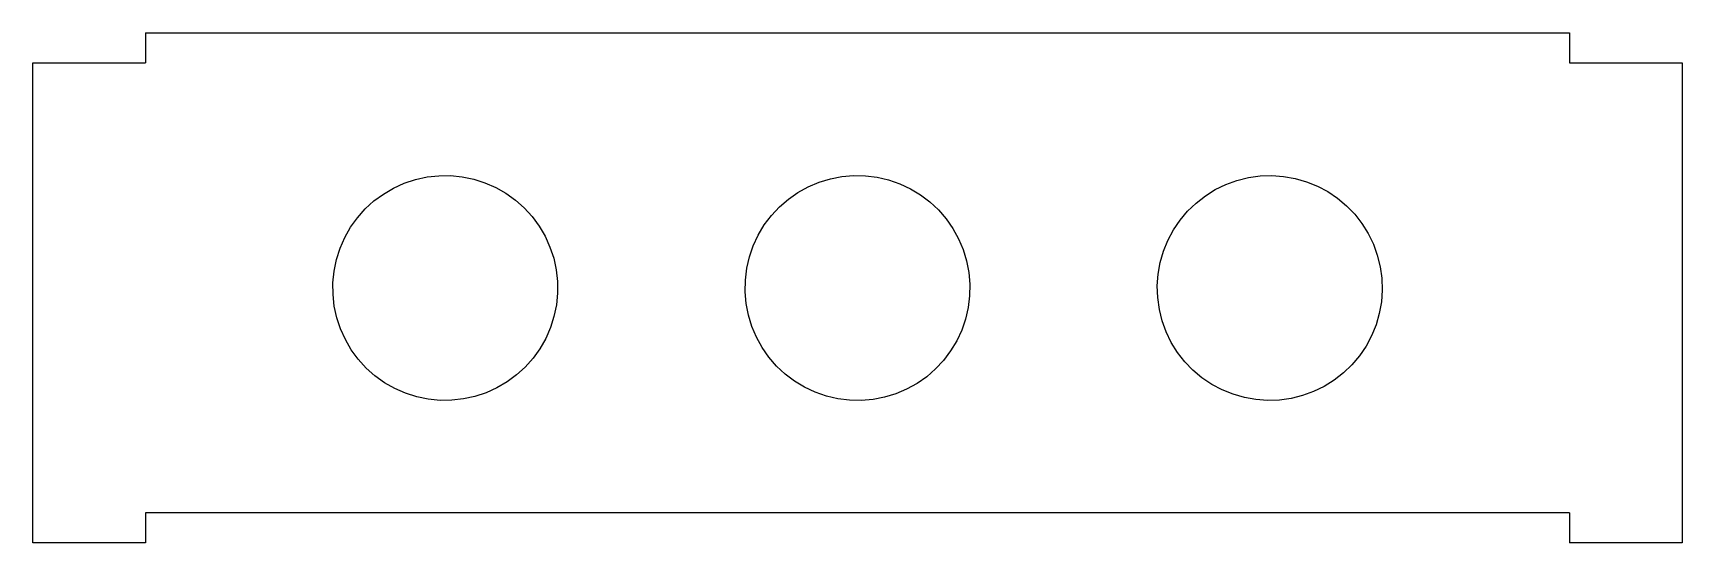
# Model space of a CAD drawing. Extents: x -109 to 111, y -38 to 30.
import ezdxf

# ---------------------------------------------------------------- set-up
doc = ezdxf.new("R2010")
doc.units = 0
doc.layers.get('0').update_dxf_attribs({"linetype": 'CONTINUOUS'})

msp = doc.modelspace()

# ---------------------------------------------------------------- linework, layer by layer
for p, q in [((-94.37, 29.58), (95.63, 29.58)), ((-94.37, 29.58), (-94.37, 25.58)), ((95.63, 29.58), (95.63, 25.58)), ((-109.37, 25.58), (-94.37, 25.58)), ((-109.37, -38.42), (-109.37, 25.58)), ((95.63, 25.58), (110.63, 25.58)), ((110.63, 25.58), (110.63, -38.42)), ((-62.61, 8.11), (-61.26, 8.9)), ((-62.61, 8.11), (-61.26, 8.9)), ((-61.26, 8.9), (-59.83, 9.55)), ((-61.26, 8.9), (-59.83, 9.55)), ((-59.83, 9.55), (-58.34, 10.04)), ((-59.83, 9.55), (-58.34, 10.04)), ((-58.34, 10.04), (-56.8, 10.38)), ((-58.34, 10.04), (-56.8, 10.38)), ((-56.8, 10.38), (-55.24, 10.55)), ((-56.8, 10.38), (-55.24, 10.55)), ((-55.24, 10.55), (-53.67, 10.56)), ((-55.24, 10.55), (-53.67, 10.56)), ((-53.67, 10.56), (-52.11, 10.41)), ((-53.67, 10.56), (-52.11, 10.41)), ((-52.11, 10.41), (-50.57, 10.09)), ((-52.11, 10.41), (-50.57, 10.09)), ((-50.57, 10.09), (-49.08, 9.61)), ((-50.57, 10.09), (-49.08, 9.61)), ((-49.08, 9.61), (-47.64, 8.98)), ((-49.08, 9.61), (-47.64, 8.98)), ((-47.64, 8.98), (-46.27, 8.21)), ((-47.64, 8.98), (-46.27, 8.21)), ((-7.31, 8.31), (-5.93, 9.07)), ((-5.93, 9.07), (-4.49, 9.68)), ((-4.49, 9.68), (-2.98, 10.14)), ((-2.98, 10.14), (-1.44, 10.43)), ((-1.44, 10.43), (0.12, 10.57)), ((0.12, 10.57), (1.69, 10.54)), ((1.69, 10.54), (3.25, 10.35)), ((3.25, 10.35), (4.78, 9.99)), ((4.78, 9.99), (6.26, 9.48)), ((6.26, 9.48), (7.69, 8.82)), ((7.69, 8.82), (9.03, 8.01)), ((48.37, 8.71), (49.79, 9.39)), ((48.37, 8.71), (49.79, 9.39)), ((49.79, 9.39), (51.26, 9.93)), ((49.79, 9.39), (51.26, 9.93)), ((51.26, 9.93), (52.79, 10.31)), ((51.26, 9.93), (52.79, 10.31)), ((52.79, 10.31), (54.34, 10.52)), ((52.79, 10.31), (54.34, 10.52)), ((54.34, 10.52), (55.91, 10.58)), ((54.34, 10.52), (55.91, 10.58)), ((55.91, 10.58), (57.48, 10.46)), ((55.91, 10.58), (57.48, 10.46)), ((57.48, 10.46), (59.02, 10.19)), ((57.48, 10.46), (59.02, 10.19)), ((59.02, 10.19), (60.53, 9.75)), ((59.02, 10.19), (60.53, 9.75)), ((60.53, 9.75), (61.99, 9.17)), ((60.53, 9.75), (61.99, 9.17)), ((61.99, 9.17), (63.37, 8.43)), ((61.99, 9.17), (63.37, 8.43)), ((-65.04, 6.12), (-63.88, 7.18)), ((-65.04, 6.12), (-63.88, 7.18)), ((-63.88, 7.18), (-62.61, 8.11)), ((-63.88, 7.18), (-62.61, 8.11)), ((-46.27, 8.21), (-45, 7.29)), ((-46.27, 8.21), (-45, 7.29)), ((-45, 7.29), (-43.83, 6.25)), ((-45, 7.29), (-43.83, 6.25)), ((-9.78, 6.38), (-8.59, 7.41)), ((-8.59, 7.41), (-7.31, 8.31)), ((9.03, 8.01), (10.28, 7.06)), ((10.28, 7.06), (11.43, 5.99)), ((44.67, 5.82), (45.8, 6.91)), ((44.67, 5.82), (45.8, 6.91)), ((45.8, 6.91), (47.04, 7.87)), ((45.8, 6.91), (47.04, 7.87)), ((47.04, 7.87), (48.37, 8.71)), ((47.04, 7.87), (48.37, 8.71)), ((63.37, 8.43), (64.67, 7.55)), ((63.37, 8.43), (64.67, 7.55)), ((64.67, 7.55), (65.87, 6.54)), ((64.67, 7.55), (65.87, 6.54)), ((-67, 3.67), (-66.08, 4.95)), ((-67, 3.67), (-66.08, 4.95)), ((-66.08, 4.95), (-65.04, 6.12)), ((-66.08, 4.95), (-65.04, 6.12)), ((-43.83, 6.25), (-42.77, 5.09)), ((-43.83, 6.25), (-42.77, 5.09)), ((-42.77, 5.09), (-41.84, 3.82)), ((-42.77, 5.09), (-41.84, 3.82)), ((-11.8, 3.98), (-10.85, 5.23)), ((-10.85, 5.23), (-9.78, 6.38)), ((11.43, 5.99), (12.46, 4.8)), ((12.46, 4.8), (13.36, 3.51)), ((42.78, 3.32), (43.66, 4.62)), ((42.78, 3.32), (43.66, 4.62)), ((43.66, 4.62), (44.67, 5.82)), ((43.66, 4.62), (44.67, 5.82)), ((65.87, 6.54), (66.96, 5.41)), ((65.87, 6.54), (66.96, 5.41)), ((66.96, 5.41), (67.93, 4.17)), ((66.96, 5.41), (67.93, 4.17)), ((-68.4, 0.87), (-67.77, 2.31)), ((-68.4, 0.87), (-67.77, 2.31)), ((-67.77, 2.31), (-67, 3.67)), ((-67.77, 2.31), (-67, 3.67)), ((-41.84, 3.82), (-41.04, 2.47)), ((-41.84, 3.82), (-41.04, 2.47)), ((-41.04, 2.47), (-40.4, 1.04)), ((-41.04, 2.47), (-40.4, 1.04)), ((-13.27, 1.21), (-12.61, 2.63)), ((-12.61, 2.63), (-11.8, 3.98)), ((13.36, 3.51), (14.12, 2.14)), ((42.04, 1.93), (42.78, 3.32)), ((42.04, 1.93), (42.78, 3.32)), ((67.93, 4.17), (68.76, 2.83)), ((67.93, 4.17), (68.76, 2.83)), ((68.76, 2.83), (69.45, 1.42)), ((68.76, 2.83), (69.45, 1.42)), ((-68.88, -0.63), (-68.4, 0.87)), ((-68.88, -0.63), (-68.4, 0.87)), ((-40.4, 1.04), (-39.9, -0.45)), ((-40.4, 1.04), (-39.9, -0.45)), ((-13.78, -0.27), (-13.27, 1.21)), ((14.12, 2.14), (14.73, 0.7)), ((14.73, 0.7), (15.19, -0.81)), ((41.02, -1.03), (41.45, 0.48)), ((41.02, -1.03), (41.45, 0.48)), ((41.45, 0.48), (42.04, 1.93)), ((41.45, 0.48), (42.04, 1.93)), ((69.45, 1.42), (69.98, -0.05)), ((69.45, 1.42), (69.98, -0.05)), ((-69.35, -3.73), (-69.2, -2.16)), ((-69.35, -3.73), (-69.2, -2.16)), ((-69.2, -2.16), (-68.88, -0.63)), ((-69.2, -2.16), (-68.88, -0.63)), ((-39.9, -0.45), (-39.57, -1.99)), ((-39.9, -0.45), (-39.57, -1.99)), ((-39.57, -1.99), (-39.39, -3.55)), ((-39.57, -1.99), (-39.39, -3.55)), ((-14.33, -3.36), (-14.14, -1.8)), ((-14.14, -1.8), (-13.78, -0.27)), ((15.19, -0.81), (15.49, -2.35)), ((40.75, -2.58), (41.02, -1.03)), ((40.75, -2.58), (41.02, -1.03)), ((69.98, -0.05), (70.36, -1.58)), ((69.98, -0.05), (70.36, -1.58)), ((70.36, -1.58), (70.58, -3.13)), ((70.36, -1.58), (70.58, -3.13)), ((-69.34, -5.3), (-69.35, -3.73)), ((-69.34, -5.3), (-69.35, -3.73)), ((-39.39, -3.55), (-39.38, -5.12)), ((-39.39, -3.55), (-39.38, -5.12)), ((-14.36, -4.93), (-14.33, -3.36)), ((15.49, -2.35), (15.62, -3.91)), ((15.62, -3.91), (15.59, -5.48)), ((40.63, -4.14), (40.75, -2.58)), ((40.63, -4.14), (40.75, -2.58)), ((40.69, -5.71), (40.63, -4.14)), ((40.69, -5.71), (40.63, -4.14)), ((70.58, -3.13), (70.63, -4.7)), ((70.58, -3.13), (70.63, -4.7)), ((-69.17, -6.86), (-69.34, -5.3)), ((-69.17, -6.86), (-69.34, -5.3)), ((-39.38, -5.12), (-39.54, -6.68)), ((-39.38, -5.12), (-39.54, -6.68)), ((-14.22, -6.5), (-14.36, -4.93)), ((-13.93, -8.04), (-14.22, -6.5)), ((15.59, -5.48), (15.4, -7.04)), ((40.9, -7.27), (40.69, -5.71)), ((40.9, -7.27), (40.69, -5.71)), ((70.52, -6.27), (70.24, -7.81)), ((70.52, -6.27), (70.24, -7.81)), ((70.63, -4.7), (70.52, -6.27)), ((70.63, -4.7), (70.52, -6.27)), ((-68.83, -8.39), (-69.17, -6.86)), ((-68.83, -8.39), (-69.17, -6.86)), ((-68.34, -9.88), (-68.83, -8.39)), ((-68.34, -9.88), (-68.83, -8.39)), ((-39.86, -8.22), (-40.33, -9.71)), ((-39.86, -8.22), (-40.33, -9.71)), ((-39.54, -6.68), (-39.86, -8.22)), ((-39.54, -6.68), (-39.86, -8.22)), ((-13.47, -9.54), (-13.93, -8.04)), ((15.05, -8.57), (14.53, -10.05)), ((15.4, -7.04), (15.05, -8.57)), ((41.28, -8.79), (40.9, -7.27)), ((41.28, -8.79), (40.9, -7.27)), ((41.82, -10.27), (41.28, -8.79)), ((41.82, -10.27), (41.28, -8.79)), ((70.24, -7.81), (69.81, -9.32)), ((70.24, -7.81), (69.81, -9.32)), ((-67.69, -11.31), (-68.34, -9.88)), ((-67.69, -11.31), (-68.34, -9.88)), ((-40.33, -9.71), (-40.96, -11.15)), ((-40.33, -9.71), (-40.96, -11.15)), ((-12.86, -10.99), (-13.47, -9.54)), ((-12.1, -12.36), (-12.86, -10.99)), ((14.53, -10.05), (13.87, -11.48)), ((42.5, -11.68), (41.82, -10.27)), ((42.5, -11.68), (41.82, -10.27)), ((69.22, -10.78), (68.48, -12.16)), ((69.22, -10.78), (68.48, -12.16)), ((69.81, -9.32), (69.22, -10.78)), ((69.81, -9.32), (69.22, -10.78)), ((-66.9, -12.67), (-67.69, -11.31)), ((-66.9, -12.67), (-67.69, -11.31)), ((-65.97, -13.93), (-66.9, -12.67)), ((-65.97, -13.93), (-66.9, -12.67)), ((-41.74, -12.52), (-42.65, -13.79)), ((-41.74, -12.52), (-42.65, -13.79)), ((-40.96, -11.15), (-41.74, -12.52)), ((-40.96, -11.15), (-41.74, -12.52)), ((-11.2, -13.65), (-12.1, -12.36)), ((13.06, -12.82), (12.11, -14.07)), ((13.87, -11.48), (13.06, -12.82)), ((43.33, -13.01), (42.5, -11.68)), ((43.33, -13.01), (42.5, -11.68)), ((44.3, -14.25), (43.33, -13.01)), ((44.3, -14.25), (43.33, -13.01)), ((68.48, -12.16), (67.6, -13.46)), ((68.48, -12.16), (67.6, -13.46)), ((-64.91, -15.09), (-65.97, -13.93)), ((-64.91, -15.09), (-65.97, -13.93)), ((-63.74, -16.14), (-64.91, -15.09)), ((-63.74, -16.14), (-64.91, -15.09)), ((-43.7, -14.97), (-44.86, -16.02)), ((-43.7, -14.97), (-44.86, -16.02)), ((-42.65, -13.79), (-43.7, -14.97)), ((-42.65, -13.79), (-43.7, -14.97)), ((-10.17, -14.83), (-11.2, -13.65)), ((-9.02, -15.9), (-10.17, -14.83)), ((11.04, -15.22), (9.86, -16.25)), ((12.11, -14.07), (11.04, -15.22)), ((45.39, -15.38), (44.3, -14.25)), ((45.39, -15.38), (44.3, -14.25)), ((46.59, -16.39), (45.39, -15.38)), ((46.59, -16.39), (45.39, -15.38)), ((66.59, -14.66), (65.46, -15.75)), ((66.59, -14.66), (65.46, -15.75)), ((67.6, -13.46), (66.59, -14.66)), ((67.6, -13.46), (66.59, -14.66)), ((-62.46, -17.05), (-63.74, -16.14)), ((-62.46, -17.05), (-63.74, -16.14)), ((-61.1, -17.83), (-62.46, -17.05)), ((-61.1, -17.83), (-62.46, -17.05)), ((-46.12, -16.95), (-47.48, -17.75)), ((-46.12, -16.95), (-47.48, -17.75)), ((-44.86, -16.02), (-46.12, -16.95)), ((-44.86, -16.02), (-46.12, -16.95)), ((-7.77, -16.85), (-9.02, -15.9)), ((-6.42, -17.66), (-7.77, -16.85)), ((8.57, -17.15), (7.19, -17.91)), ((9.86, -16.25), (8.57, -17.15)), ((47.89, -17.27), (46.59, -16.39)), ((47.89, -17.27), (46.59, -16.39)), ((49.28, -18.01), (47.89, -17.27)), ((49.28, -18.01), (47.89, -17.27)), ((62.89, -17.55), (61.48, -18.24)), ((62.89, -17.55), (61.48, -18.24)), ((64.22, -16.72), (62.89, -17.55)), ((64.22, -16.72), (62.89, -17.55)), ((65.46, -15.75), (64.22, -16.72)), ((65.46, -15.75), (64.22, -16.72)), ((-59.66, -18.46), (-61.1, -17.83)), ((-59.66, -18.46), (-61.1, -17.83)), ((-58.16, -18.93), (-59.66, -18.46)), ((-58.16, -18.93), (-59.66, -18.46)), ((-56.63, -19.25), (-58.16, -18.93)), ((-56.63, -19.25), (-58.16, -18.93)), ((-55.06, -19.41), (-56.63, -19.25)), ((-55.06, -19.41), (-56.63, -19.25)), ((-53.49, -19.4), (-55.06, -19.41)), ((-53.49, -19.4), (-55.06, -19.41)), ((-51.93, -19.22), (-53.49, -19.4)), ((-51.93, -19.22), (-53.49, -19.4)), ((-50.4, -18.89), (-51.93, -19.22)), ((-50.4, -18.89), (-51.93, -19.22)), ((-48.91, -18.39), (-50.4, -18.89)), ((-48.91, -18.39), (-50.4, -18.89)), ((-47.48, -17.75), (-48.91, -18.39)), ((-47.48, -17.75), (-48.91, -18.39)), ((-5, -18.32), (-6.42, -17.66)), ((-3.52, -18.84), (-5, -18.32)), ((-1.99, -19.19), (-3.52, -18.84)), ((-0.43, -19.38), (-1.99, -19.19)), ((1.14, -19.41), (-0.43, -19.38)), ((2.71, -19.28), (1.14, -19.41)), ((4.25, -18.98), (2.71, -19.28)), ((5.75, -18.52), (4.25, -18.98)), ((7.19, -17.91), (5.75, -18.52)), ((50.73, -18.6), (49.28, -18.01)), ((50.73, -18.6), (49.28, -18.01)), ((52.24, -19.03), (50.73, -18.6)), ((52.24, -19.03), (50.73, -18.6)), ((53.79, -19.31), (52.24, -19.03)), ((53.79, -19.31), (52.24, -19.03)), ((55.35, -19.42), (53.79, -19.31)), ((55.35, -19.42), (53.79, -19.31)), ((56.92, -19.37), (55.35, -19.42)), ((56.92, -19.37), (55.35, -19.42)), ((58.48, -19.15), (56.92, -19.37)), ((58.48, -19.15), (56.92, -19.37)), ((60, -18.77), (58.48, -19.15)), ((60, -18.77), (58.48, -19.15)), ((61.48, -18.24), (60, -18.77)), ((61.48, -18.24), (60, -18.77)), ((95.63, -34.42), (-94.37, -34.42)), ((-94.37, -34.42), (-94.37, -38.42)), ((95.63, -34.42), (95.63, -38.42)), ((-94.37, -38.42), (-109.37, -38.42)), ((110.63, -38.42), (95.63, -38.42))]:
    msp.add_line(p, q)

doc.saveas('drawing.dxf')
